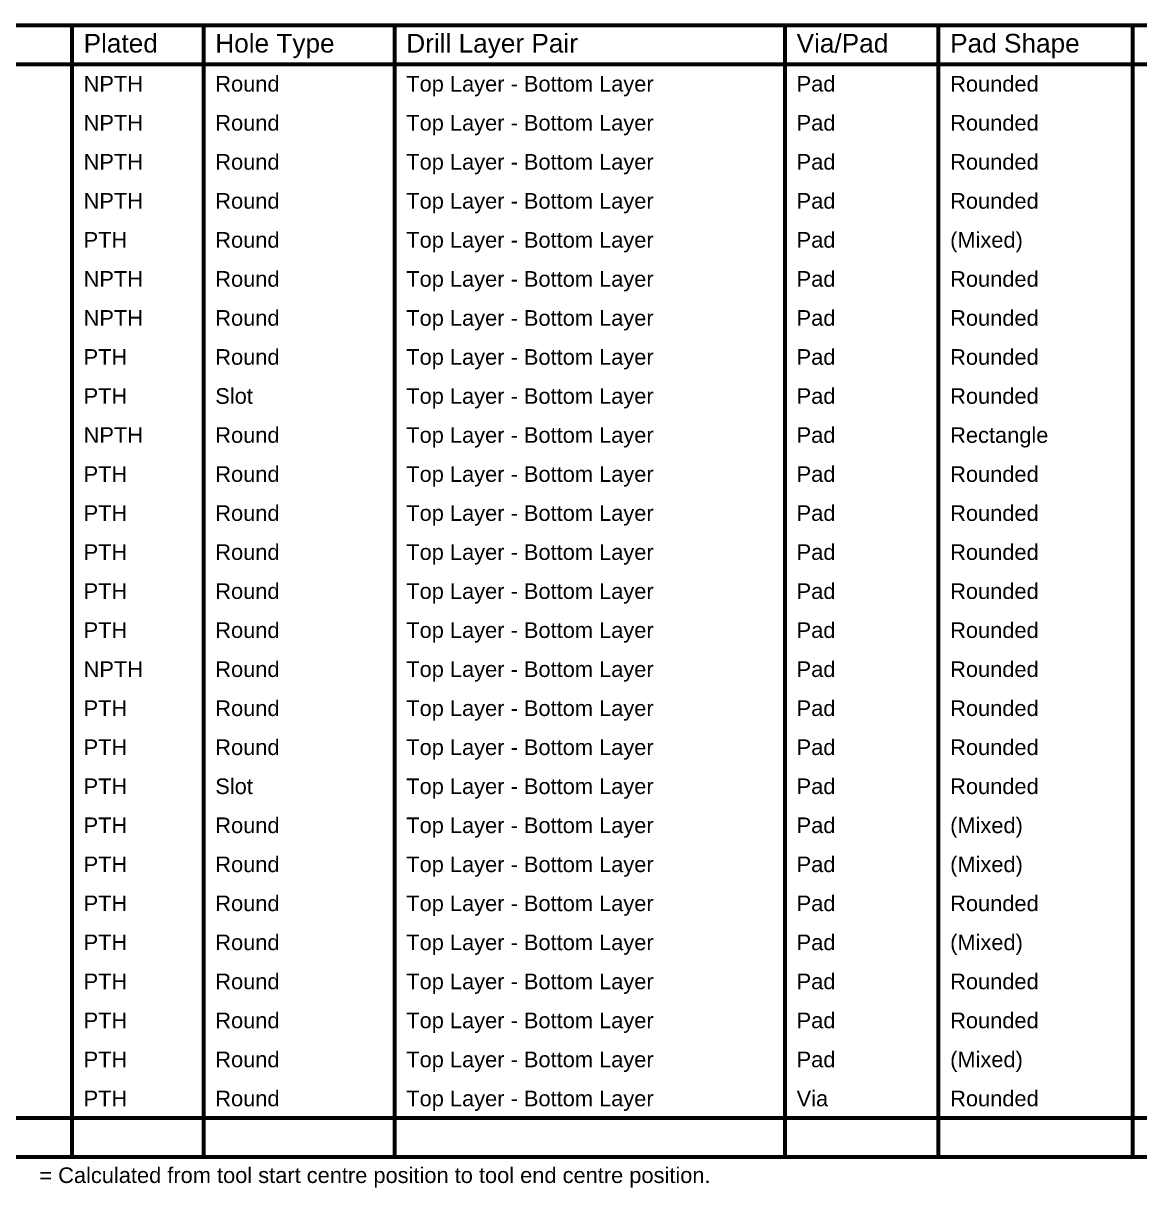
# Model space of a CAD drawing. Header units: inches. Extents: x 0 to 208, y 0 to 213.
# Drawn here: x 7.611 to 11.9, y 5.646 to 10.121 of the extents above; entities that cross this region are included whole.
import ezdxf

# ---------------------------------------------------------------- set-up
doc = ezdxf.new("R2010")
doc.units = ezdxf.units.IN
doc.header["$MEASUREMENT"] = 0
doc.layers.add('Drill Drawing', color=1, linetype='Continuous')
doc.styles.add('Arial', font='', dxfattribs={"height": 0.2})
doc.styles.get('Arial').set_extended_font_data('Arial')

msp = doc.modelspace()

# ---------------------------------------------------------------- linework, layer by layer
at = {"layer": 'Drill Drawing'}
for points in [[(5.4475, 10.1139, 0.015, 0.015, 0), (18.0679, 10.1139, 0.015, 0.015, 0)], [(7.7979, 5.7639, 0.015, 0.015, 0), (7.7979, 10.1139, 0.015, 0.015, 0)], [(8.3037, 5.7639, 0.015, 0.015, 0), (8.3037, 10.1139, 0.015, 0.015, 0)], [(9.0375, 5.7639, 0.015, 0.015, 0), (9.0375, 10.1139, 0.015, 0.015, 0)], [(10.5371, 5.7639, 0.015, 0.015, 0), (10.5371, 10.1139, 0.015, 0.015, 0)], [(11.1269, 5.7639, 0.015, 0.015, 0), (11.1269, 10.1139, 0.015, 0.015, 0)], [(11.8727, 5.7639, 0.015, 0.015, 0), (11.8727, 10.1139, 0.015, 0.015, 0)], [(5.4475, 9.9639, 0.015, 0.015, 0), (18.0679, 9.9639, 0.015, 0.015, 0)], [(5.4475, 5.9139, 0.015, 0.015, 0), (18.0679, 5.9139, 0.015, 0.015, 0)], [(5.4475, 5.7639, 0.015, 0.015, 0), (18.0679, 5.7639, 0.015, 0.015, 0)]]:
    msp.add_lwpolyline(points, format="xyseb", dxfattribs=at)
for points in [[(7.7941, 10.1139, 0.0075, 0.0075, 1), (7.8016, 10.1139, 0.0075, 0.0075, 1)], [(8.3, 10.1139, 0.0075, 0.0075, 1), (8.3075, 10.1139, 0.0075, 0.0075, 1)], [(9.0338, 10.1139, 0.0075, 0.0075, 1), (9.0413, 10.1139, 0.0075, 0.0075, 1)], [(10.5333, 10.1139, 0.0075, 0.0075, 1), (10.5408, 10.1139, 0.0075, 0.0075, 1)], [(11.1232, 10.1139, 0.0075, 0.0075, 1), (11.1307, 10.1139, 0.0075, 0.0075, 1)], [(11.869, 10.1139, 0.0075, 0.0075, 1), (11.8765, 10.1139, 0.0075, 0.0075, 1)], [(7.7941, 5.7639, 0.0075, 0.0075, 1), (7.8016, 5.7639, 0.0075, 0.0075, 1)], [(8.3, 5.7639, 0.0075, 0.0075, 1), (8.3075, 5.7639, 0.0075, 0.0075, 1)], [(9.0338, 5.7639, 0.0075, 0.0075, 1), (9.0413, 5.7639, 0.0075, 0.0075, 1)], [(10.5333, 5.7639, 0.0075, 0.0075, 1), (10.5408, 5.7639, 0.0075, 0.0075, 1)], [(11.1232, 5.7639, 0.0075, 0.0075, 1), (11.1307, 5.7639, 0.0075, 0.0075, 1)], [(11.869, 5.7639, 0.0075, 0.0075, 1), (11.8765, 5.7639, 0.0075, 0.0075, 1)]]:
    msp.add_lwpolyline(points, format="xyseb", close=True, dxfattribs=at)

# ---------------------------------------------------------------- texts
at = {"layer": 'Drill Drawing', "style": 'Arial'}
for s, height, p in [('Plated', 0.072, (7.8429, 10.0089)), ('Hole Type', 0.072, (8.3487, 10.0089)), ('Drill Layer Pair', 0.072, (9.0825, 10.0089)), ('Via/Pad', 0.072, (10.5821, 10.0089)), ('Pad Shape', 0.072, (11.1719, 10.0089)), ('NPTH', 0.06, (7.8429, 9.8589)), ('Round', 0.06, (8.3487, 9.8589)), ('Top Layer - Bottom Layer', 0.06, (9.0825, 9.8589)), ('Pad', 0.06, (10.5821, 9.8589)), ('Rounded', 0.06, (11.1719, 9.8589)), ('NPTH', 0.06, (7.8429, 9.7089)), ('Round', 0.06, (8.3487, 9.7089)), ('Top Layer - Bottom Layer', 0.06, (9.0825, 9.7089)), ('Pad', 0.06, (10.5821, 9.7089)), ('Rounded', 0.06, (11.1719, 9.7089)), ('NPTH', 0.06, (7.8429, 9.5589)), ('Round', 0.06, (8.3487, 9.5589)), ('Top Layer - Bottom Layer', 0.06, (9.0825, 9.5589)), ('Pad', 0.06, (10.5821, 9.5589)), ('Rounded', 0.06, (11.1719, 9.5589)), ('NPTH', 0.06, (7.8429, 9.4089)), ('Round', 0.06, (8.3487, 9.4089)), ('Top Layer - Bottom Layer', 0.06, (9.0825, 9.4089)), ('Pad', 0.06, (10.5821, 9.4089)), ('Rounded', 0.06, (11.1719, 9.4089)), ('PTH', 0.06, (7.8429, 9.2589)), ('Round', 0.06, (8.3487, 9.2589)), ('Top Layer - Bottom Layer', 0.06, (9.0825, 9.2589)), ('Pad', 0.06, (10.5821, 9.2589)), ('(Mixed)', 0.06, (11.1719, 9.2589)), ('NPTH', 0.06, (7.8429, 9.1089)), ('Round', 0.06, (8.3487, 9.1089)), ('Top Layer - Bottom Layer', 0.06, (9.0825, 9.1089)), ('Pad', 0.06, (10.5821, 9.1089)), ('Rounded', 0.06, (11.1719, 9.1089)), ('NPTH', 0.06, (7.8429, 8.9589)), ('Round', 0.06, (8.3487, 8.9589)), ('Top Layer - Bottom Layer', 0.06, (9.0825, 8.9589)), ('Pad', 0.06, (10.5821, 8.9589)), ('Rounded', 0.06, (11.1719, 8.9589)), ('PTH', 0.06, (7.8429, 8.8089)), ('Round', 0.06, (8.3487, 8.8089)), ('Top Layer - Bottom Layer', 0.06, (9.0825, 8.8089)), ('Pad', 0.06, (10.5821, 8.8089)), ('Rounded', 0.06, (11.1719, 8.8089)), ('PTH', 0.06, (7.8429, 8.6589)), ('Slot', 0.06, (8.3487, 8.6589)), ('Top Layer - Bottom Layer', 0.06, (9.0825, 8.6589)), ('Pad', 0.06, (10.5821, 8.6589)), ('Rounded', 0.06, (11.1719, 8.6589)), ('NPTH', 0.06, (7.8429, 8.5089)), ('Round', 0.06, (8.3487, 8.5089)), ('Top Layer - Bottom Layer', 0.06, (9.0825, 8.5089)), ('Pad', 0.06, (10.5821, 8.5089)), ('Rectangle', 0.06, (11.1719, 8.5089)), ('PTH', 0.06, (7.8429, 8.3589)), ('Round', 0.06, (8.3487, 8.3589)), ('Top Layer - Bottom Layer', 0.06, (9.0825, 8.3589)), ('Pad', 0.06, (10.5821, 8.3589)), ('Rounded', 0.06, (11.1719, 8.3589)), ('PTH', 0.06, (7.8429, 8.2089)), ('Round', 0.06, (8.3487, 8.2089)), ('Top Layer - Bottom Layer', 0.06, (9.0825, 8.2089)), ('Pad', 0.06, (10.5821, 8.2089)), ('Rounded', 0.06, (11.1719, 8.2089)), ('PTH', 0.06, (7.8429, 8.0589)), ('Round', 0.06, (8.3487, 8.0589)), ('Top Layer - Bottom Layer', 0.06, (9.0825, 8.0589)), ('Pad', 0.06, (10.5821, 8.0589)), ('Rounded', 0.06, (11.1719, 8.0589)), ('PTH', 0.06, (7.8429, 7.9089)), ('Round', 0.06, (8.3487, 7.9089)), ('Top Layer - Bottom Layer', 0.06, (9.0825, 7.9089)), ('Pad', 0.06, (10.5821, 7.9089)), ('Rounded', 0.06, (11.1719, 7.9089)), ('PTH', 0.06, (7.8429, 7.7589)), ('Round', 0.06, (8.3487, 7.7589)), ('Top Layer - Bottom Layer', 0.06, (9.0825, 7.7589)), ('Pad', 0.06, (10.5821, 7.7589)), ('Rounded', 0.06, (11.1719, 7.7589)), ('NPTH', 0.06, (7.8429, 7.6089)), ('Round', 0.06, (8.3487, 7.6089)), ('Top Layer - Bottom Layer', 0.06, (9.0825, 7.6089)), ('Pad', 0.06, (10.5821, 7.6089)), ('Rounded', 0.06, (11.1719, 7.6089)), ('Round', 0.06, (8.3487, 7.4589)), ('Pad', 0.06, (10.5821, 7.4589)), ('Rounded', 0.06, (11.1719, 7.4589)), ('PTH', 0.06, (7.8429, 7.4589)), ('Top Layer - Bottom Layer', 0.06, (9.0825, 7.4589)), ('PTH', 0.06, (7.8429, 7.3089)), ('Round', 0.06, (8.3487, 7.3089)), ('Top Layer - Bottom Layer', 0.06, (9.0825, 7.3089)), ('Pad', 0.06, (10.5821, 7.3089)), ('Rounded', 0.06, (11.1719, 7.3089)), ('PTH', 0.06, (7.8429, 7.1589)), ('Slot', 0.06, (8.3487, 7.1589)), ('Top Layer - Bottom Layer', 0.06, (9.0825, 7.1589)), ('Pad', 0.06, (10.5821, 7.1589)), ('Rounded', 0.06, (11.1719, 7.1589)), ('Round', 0.06, (8.3487, 7.0089)), ('Pad', 0.06, (10.5821, 7.0089)), ('(Mixed)', 0.06, (11.1719, 7.0089)), ('PTH', 0.06, (7.8429, 7.0089)), ('Top Layer - Bottom Layer', 0.06, (9.0825, 7.0089)), ('PTH', 0.06, (7.8429, 6.8589)), ('Round', 0.06, (8.3487, 6.8589)), ('Top Layer - Bottom Layer', 0.06, (9.0825, 6.8589)), ('Pad', 0.06, (10.5821, 6.8589)), ('(Mixed)', 0.06, (11.1719, 6.8589)), ('PTH', 0.06, (7.8429, 6.7089)), ('Round', 0.06, (8.3487, 6.7089)), ('Top Layer - Bottom Layer', 0.06, (9.0825, 6.7089)), ('Pad', 0.06, (10.5821, 6.7089)), ('Rounded', 0.06, (11.1719, 6.7089)), ('PTH', 0.06, (7.8429, 6.5589)), ('Round', 0.06, (8.3487, 6.5589)), ('Top Layer - Bottom Layer', 0.06, (9.0825, 6.5589)), ('Pad', 0.06, (10.5821, 6.5589)), ('(Mixed)', 0.06, (11.1719, 6.5589)), ('PTH', 0.06, (7.8429, 6.4089)), ('Round', 0.06, (8.3487, 6.4089)), ('Top Layer - Bottom Layer', 0.06, (9.0825, 6.4089)), ('Pad', 0.06, (10.5821, 6.4089)), ('Rounded', 0.06, (11.1719, 6.4089)), ('PTH', 0.06, (7.8429, 6.2589)), ('Round', 0.06, (8.3487, 6.2589)), ('Top Layer - Bottom Layer', 0.06, (9.0825, 6.2589)), ('Pad', 0.06, (10.5821, 6.2589)), ('Rounded', 0.06, (11.1719, 6.2589)), ('PTH', 0.06, (7.8429, 6.1089)), ('Round', 0.06, (8.3487, 6.1089)), ('Top Layer - Bottom Layer', 0.06, (9.0825, 6.1089)), ('Pad', 0.06, (10.5821, 6.1089)), ('(Mixed)', 0.06, (11.1719, 6.1089)), ('PTH', 0.06, (7.8429, 5.9589)), ('Round', 0.06, (8.3487, 5.9589)), ('Top Layer - Bottom Layer', 0.06, (9.0825, 5.9589)), ('Via', 0.06, (10.5821, 5.9589)), ('Rounded', 0.06, (11.1719, 5.9589)), ('= Calculated from tool start centre position to tool end centre position.', 0.06, (7.6729, 5.664))]:
    msp.add_text(s, height=height, dxfattribs=at).set_placement(p)

doc.saveas('drawing.dxf')
